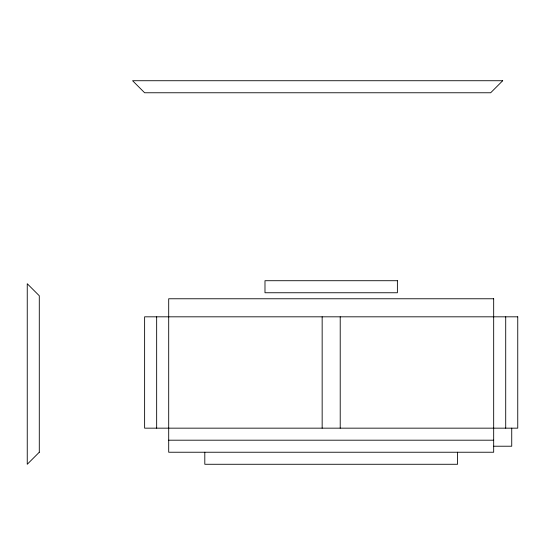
<?xml version="1.0" encoding="UTF-8"?>
<svg xmlns="http://www.w3.org/2000/svg" width="545" height="545" viewBox="0 0 545 545"><rect width="100%" height="100%" fill="white"/><g stroke="black" fill="none" stroke-linecap="round" stroke-linejoin="round"><path stroke-width="0.82" d="M168.698 440.197L493.675 440.197M493.675 446.219L511.735 446.219L511.735 428.159M505.712 316.822L505.712 428.159M457.568 452.234L457.568 464.272L204.804 464.272L204.804 452.234M340.216 316.822L340.216 428.159M322.156 316.822L322.156 428.159M156.66 316.822L156.66 428.159M39.288 452.234L27.25 464.272L27.25 283.727L39.288 295.765L39.288 452.234M502.701 80.728L490.67 92.766L144.623 92.766L132.585 80.728L502.701 80.728M397.387 280.716L264.986 280.716L264.986 292.754L397.387 292.754L397.387 280.716M493.675 298.769L168.698 298.769L168.698 452.234L493.675 452.234L493.675 298.769M517.75 316.822L144.623 316.822L144.623 428.159L517.75 428.159L517.75 316.822"/></g></svg>
